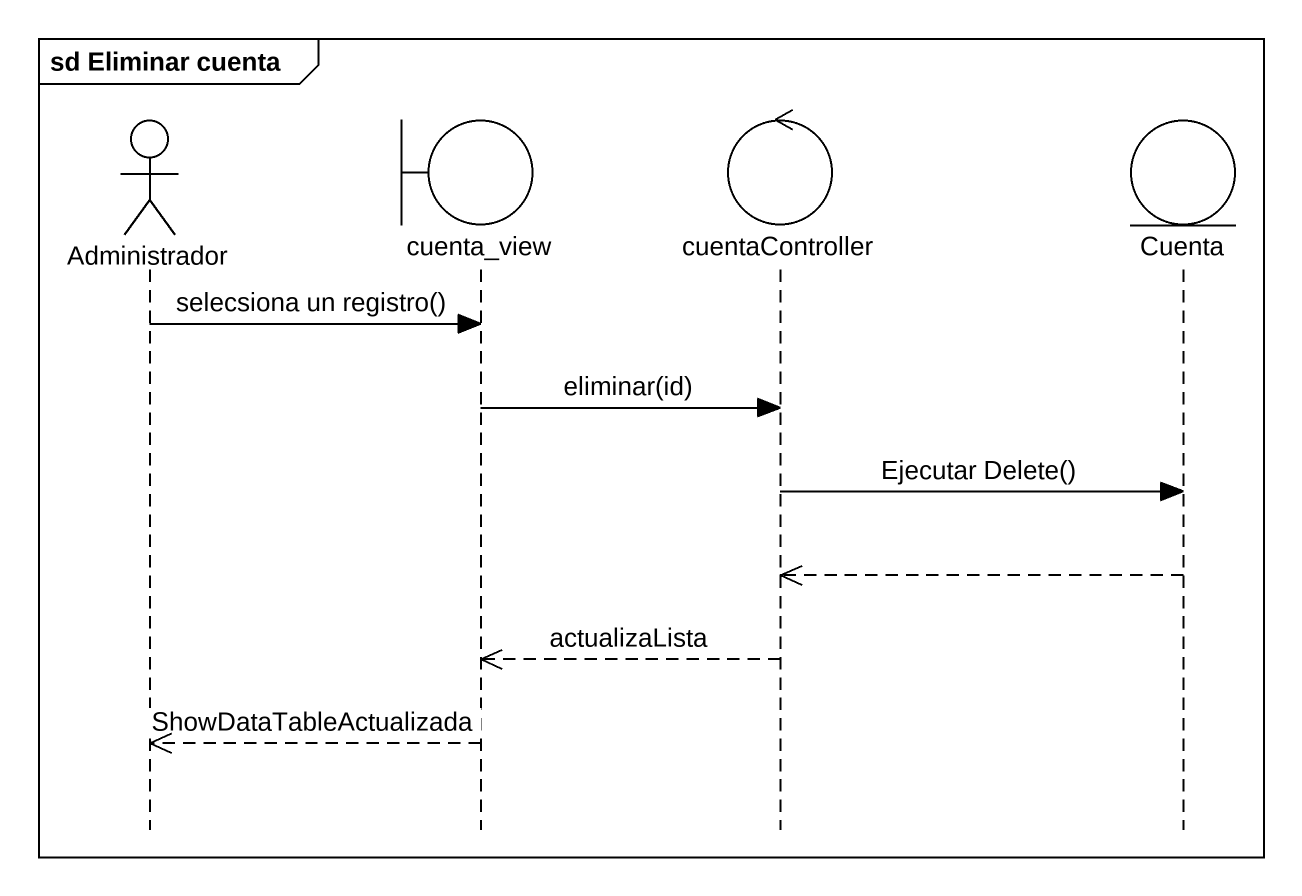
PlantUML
@startuml
mainframe sd Eliminar cuenta
hide footbox
actor Administrador
boundary cuenta_view
control cuentaController
entity Cuenta

Administrador -> cuenta_view : selecsiona un registro()
cuenta_view -> cuentaController : eliminar(id)
cuentaController -> Cuenta : Ejecutar Delete()
Cuenta -->> cuentaController
cuentaController -->> cuenta_view : actualizaLista
cuenta_view -->> Administrador : ShowDataTableActualizada
@enduml
